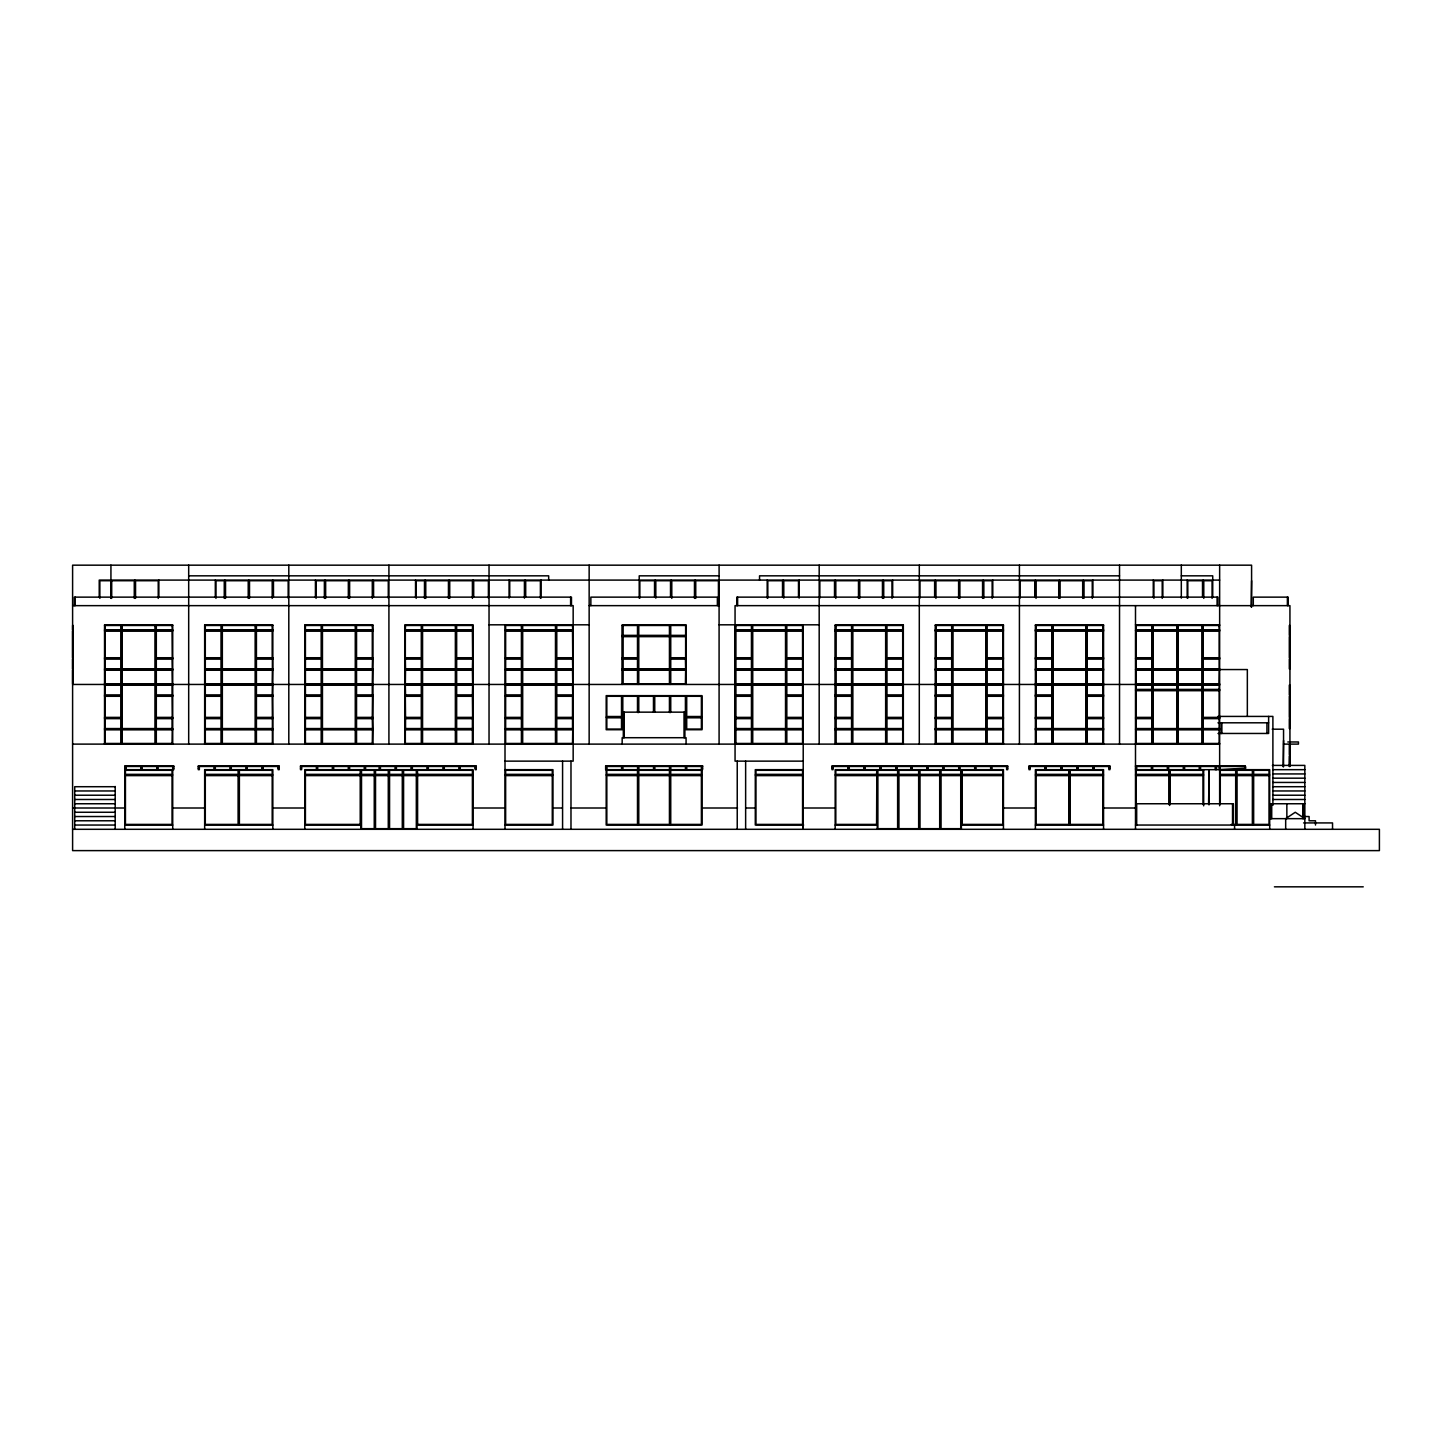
<?xml version="1.0" encoding="UTF-8"?>
<svg xmlns="http://www.w3.org/2000/svg" width="1452" height="1452" viewBox="0 0 1452 1452"><rect width="100%" height="100%" fill="white"/><g stroke="black" fill="none" stroke-linecap="round" stroke-linejoin="round"><path stroke-width="1.5" d="M1135.5 766.475L1245.58 766.475L1245.58 768.181L1219.263 769.669L1219.263 766.475M188.687 575.827L548.674 575.827L548.674 580.092M719.085 575.827L639.207 575.827L639.207 598.133M1119.528 575.827L759.541 575.827L759.541 580.092M1181.311 575.827L1212.729 575.827L1212.729 597.135M1219.644 580.092L99.226 580.092L99.226 597.135M1251.588 580.727L1251.17 606.9M72.6 605.647L573.159 605.647L573.159 761.138L505.006 761.138M589.149 605.647L719.085 605.647M489.034 624.814L589.149 624.814M719.085 624.814L819.182 624.814M1135.5 624.814L1219.644 624.814M72.6 625.467L72.6 629.769M104.544 625.467L120.952 625.467L120.952 629.769L104.544 629.769M172.715 625.467L156.308 625.467L156.308 629.769L172.715 629.769M204.659 625.467L221.067 625.467L221.067 629.769L204.659 629.769M272.831 625.467L256.423 625.467L256.423 629.769L272.831 629.769M304.775 625.467L321.182 625.467L321.182 629.769L304.775 629.769M372.946 625.467L356.539 625.467L356.539 629.769L372.946 629.769M404.89 625.467L421.298 625.467L421.298 629.769L404.89 629.769M473.062 625.467L456.654 625.467L456.654 629.769L473.062 629.769M573.159 625.467L556.769 625.467L556.769 629.769L573.159 629.769M622.164 625.467L637.501 625.467L637.501 635.359L622.164 635.359M686.07 625.467L670.733 625.467L670.733 635.359L686.07 635.359M735.057 625.467L751.446 625.467L751.446 629.769L735.057 629.769M835.172 625.467L851.562 625.467L851.562 629.769L835.172 629.769M903.325 625.467L886.936 625.467L886.936 629.769L903.325 629.769M935.288 625.467L951.677 625.467L951.677 629.769L935.288 629.769M1003.441 625.467L987.033 625.467L987.033 629.769L1003.441 629.769M1035.385 625.467L1051.793 625.467L1051.793 629.769L1035.385 629.769M1103.556 625.467L1087.149 625.467L1087.149 629.769L1103.556 629.769M1219.644 625.467L1203.236 625.467L1203.236 629.769L1219.644 629.769M1289.939 625.467L1289.939 668.918M104.544 630.404L172.715 630.404M204.659 630.404L272.831 630.404M304.775 630.404L372.946 630.404M404.89 630.404L473.062 630.404M505.006 630.404L573.159 630.404M735.057 630.404L803.21 630.404M835.172 630.404L903.325 630.404M935.288 630.404L1003.441 630.404M1035.385 630.404L1103.556 630.404M1135.5 630.404L1219.644 630.404M72.6 631.057L72.6 657.738M104.544 631.057L120.952 631.057L120.952 657.738L104.544 657.738M172.715 631.057L156.308 631.057L156.308 657.738L172.715 657.738M204.659 631.057L221.067 631.057L221.067 657.738L204.659 657.738M272.831 631.057L256.423 631.057L256.423 657.738L272.831 657.738M304.775 631.057L321.182 631.057L321.182 657.738L304.775 657.738M372.946 631.057L356.539 631.057L356.539 657.738L372.946 657.738M404.89 631.057L421.298 631.057L421.298 657.738L404.89 657.738M473.062 631.057L456.654 631.057L456.654 657.738L473.062 657.738M573.159 631.057L556.769 631.057L556.769 657.738L573.159 657.738M735.057 631.057L751.446 631.057L751.446 657.738L735.057 657.738M835.172 631.057L851.562 631.057L851.562 657.738L835.172 657.738M903.325 631.057L886.936 631.057L886.936 657.738L903.325 657.738M935.288 631.057L951.677 631.057L951.677 657.738L935.288 657.738M1003.441 631.057L987.033 631.057L987.033 657.738L1003.441 657.738M1035.385 631.057L1051.793 631.057L1051.793 657.738L1035.385 657.738M1103.556 631.057L1087.149 631.057L1087.149 657.738L1103.556 657.738M1219.644 631.057L1203.236 631.057L1203.236 657.738L1219.644 657.738M622.164 636.012L686.07 636.012M622.164 636.648L637.501 636.648L637.501 657.738L622.164 657.738M686.07 636.648L670.733 636.648L670.733 657.738L686.07 657.738M104.544 658.373L121.587 658.373M155.673 658.373L172.715 658.373M204.659 658.373L221.702 658.373M255.788 658.373L272.831 658.373M304.775 658.373L321.818 658.373M355.903 658.373L372.946 658.373M404.89 658.373L421.933 658.373M456.019 658.373L473.062 658.373M505.006 658.373L522.048 658.373M556.134 658.373L573.159 658.373M622.164 658.373L638.136 658.373M670.08 658.373L686.07 658.373M735.057 658.373L752.1 658.373M786.167 658.373L803.21 658.373M835.172 658.373L852.215 658.373M886.283 658.373L903.325 658.373M935.288 658.373L952.312 658.373M986.398 658.373L1003.441 658.373M1035.385 658.373L1052.428 658.373M1086.513 658.373L1103.556 658.373M1135.5 658.373L1152.543 658.373M1202.601 658.373L1219.644 658.373M72.6 659.008L72.6 668.918M104.544 659.008L120.952 659.008L120.952 668.918L104.544 668.918M172.715 659.008L156.308 659.008L156.308 668.918L172.715 668.918M204.659 659.008L221.067 659.008L221.067 668.918L204.659 668.918M272.831 659.008L256.423 659.008L256.423 668.918L272.831 668.918M304.775 659.008L321.182 659.008L321.182 668.918L304.775 668.918M372.946 659.008L356.539 659.008L356.539 668.918L372.946 668.918M404.89 659.008L421.298 659.008L421.298 668.918L404.89 668.918M473.062 659.008L456.654 659.008L456.654 668.918L473.062 668.918M573.159 659.008L556.769 659.008L556.769 668.918L573.159 668.918M622.164 659.008L637.501 659.008L637.501 668.918L622.164 668.918M686.07 659.008L670.733 659.008L670.733 668.918L686.07 668.918M735.057 659.008L751.446 659.008L751.446 668.918L735.057 668.918M835.172 659.008L851.562 659.008L851.562 668.918L835.172 668.918M903.325 659.008L886.936 659.008L886.936 668.918L903.325 668.918M935.288 659.008L951.677 659.008L951.677 668.918L935.288 668.918M1003.441 659.008L987.033 659.008L987.033 668.918L1003.441 668.918M1035.385 659.008L1051.793 659.008L1051.793 668.918L1035.385 668.918M1103.556 659.008L1087.149 659.008L1087.149 668.918L1103.556 668.918M1219.644 659.008L1203.236 659.008L1203.236 668.918L1219.644 668.918M104.544 669.553L172.715 669.553M204.659 669.553L272.831 669.553M304.775 669.553L372.946 669.553M404.89 669.553L473.062 669.553M505.006 669.553L573.159 669.553M622.164 669.553L686.07 669.553M735.057 669.553L803.21 669.553M835.172 669.553L903.325 669.553M935.288 669.553L1003.441 669.553M1035.385 669.553L1103.556 669.553M1135.5 669.553L1247.341 669.553L1247.341 715.945M72.6 670.189L72.6 683.819M104.544 670.189L120.952 670.189L120.952 683.819L104.544 683.819M172.715 670.189L156.308 670.189L156.308 683.819L172.715 683.819M204.659 670.189L221.067 670.189L221.067 683.819L204.659 683.819M272.831 670.189L256.423 670.189L256.423 683.819L272.831 683.819M304.775 670.189L321.182 670.189L321.182 683.819L304.775 683.819M372.946 670.189L356.539 670.189L356.539 683.819L372.946 683.819M404.89 670.189L421.298 670.189L421.298 683.819L404.89 683.819M473.062 670.189L456.654 670.189L456.654 683.819L473.062 683.819M573.159 670.189L556.769 670.189L556.769 683.819L573.159 683.819M622.164 670.189L637.501 670.189L637.501 683.819L622.164 683.819M686.07 670.189L670.733 670.189L670.733 683.819L686.07 683.819M735.057 670.189L751.446 670.189L751.446 683.819L735.057 683.819M835.172 670.189L851.562 670.189L851.562 683.819L835.172 683.819M903.325 670.189L886.936 670.189L886.936 683.819L903.325 683.819M935.288 670.189L951.677 670.189L951.677 683.819L935.288 683.819M1003.441 670.189L987.033 670.189L987.033 683.819L1003.441 683.819M1035.385 670.189L1051.793 670.189L1051.793 683.819L1035.385 683.819M1103.556 670.189L1087.149 670.189L1087.149 683.819L1103.556 683.819M1219.644 670.189L1203.236 670.189L1203.236 683.819L1219.644 683.819M72.6 684.455L1219.644 684.455M104.544 685.108L120.952 685.108L120.952 695L104.544 695M172.715 685.108L156.308 685.108L156.308 695L172.715 695M204.659 685.108L221.067 685.108L221.067 695L204.659 695M272.831 685.108L256.423 685.108L256.423 695L272.831 695M304.775 685.108L321.182 685.108L321.182 695L304.775 695M372.946 685.108L356.539 685.108L356.539 695L372.946 695M404.89 685.108L421.298 685.108L421.298 695L404.89 695M473.062 685.108L456.654 685.108L456.654 695L473.062 695M573.159 685.108L556.769 685.108L556.769 695L573.159 695M735.057 685.108L751.446 685.108L751.446 695L735.057 695M835.172 685.108L851.562 685.108L851.562 695L835.172 695M903.325 685.108L886.936 685.108L886.936 695L903.325 695M935.288 685.108L951.677 685.108L951.677 695L935.288 695M1003.441 685.108L987.033 685.108L987.033 695L1003.441 695M1035.385 685.108L1051.793 685.108L1051.793 695L1035.385 695M1103.556 685.108L1087.149 685.108L1087.149 695L1103.556 695M1219.644 685.108L1203.236 685.108L1203.236 689.41L1219.644 689.41M1289.939 685.108L1289.939 728.559M1135.5 690.063L1219.644 690.063M1219.644 690.698L1203.236 690.698L1203.236 717.379L1219.644 717.379M104.544 695.653L121.587 695.653M155.673 695.653L172.715 695.653M204.659 695.653L221.702 695.653M255.788 695.653L272.831 695.653M304.775 695.653L321.818 695.653M355.903 695.653L372.946 695.653M404.89 695.653L421.933 695.653M456.019 695.653L473.062 695.653M505.006 695.653L522.048 695.653M556.134 695.653L573.159 695.653M735.057 695.653L752.1 695.653M786.167 695.653L803.21 695.653M835.172 695.653L852.215 695.653M886.283 695.653L903.325 695.653M935.288 695.653L952.312 695.653M986.398 695.653L1003.441 695.653M1035.385 695.653L1052.428 695.653M1086.513 695.653L1103.556 695.653M104.544 696.288L120.952 696.288L120.952 717.379L104.544 717.379M172.715 696.288L156.308 696.288L156.308 717.379L172.715 717.379M204.659 696.288L221.067 696.288L221.067 717.379L204.659 717.379M272.831 696.288L256.423 696.288L256.423 717.379L272.831 717.379M304.775 696.288L321.182 696.288L321.182 717.379L304.775 717.379M372.946 696.288L356.539 696.288L356.539 717.379L372.946 717.379M404.89 696.288L421.298 696.288L421.298 717.379L404.89 717.379M473.062 696.288L456.654 696.288L456.654 717.379L473.062 717.379M573.159 696.288L556.769 696.288L556.769 717.379L573.159 717.379M735.057 696.288L751.446 696.288L751.446 717.379L735.057 717.379M835.172 696.288L851.562 696.288L851.562 717.379L835.172 717.379M903.325 696.288L886.936 696.288L886.936 717.379L903.325 717.379M935.288 696.288L951.677 696.288L951.677 717.379L935.288 717.379M1003.441 696.288L987.033 696.288L987.033 717.379L1003.441 717.379M1035.385 696.288L1051.793 696.288L1051.793 717.379L1035.385 717.379M1103.556 696.288L1087.149 696.288L1087.149 717.379L1103.556 717.379M1217.919 716.417L1272.896 716.417L1272.896 805.315M606.192 717.161L622.164 717.161M686.07 717.161L702.042 717.161M104.544 718.014L121.587 718.014M155.673 718.014L172.715 718.014M204.659 718.014L221.702 718.014M255.788 718.014L272.831 718.014M304.775 718.014L321.818 718.014M355.903 718.014L372.946 718.014M404.89 718.014L421.933 718.014M456.019 718.014L473.062 718.014M505.006 718.014L522.048 718.014M556.134 718.014L573.159 718.014M735.057 718.014L752.1 718.014M786.167 718.014L803.21 718.014M835.172 718.014L852.215 718.014M886.283 718.014L903.325 718.014M935.288 718.014L952.312 718.014M986.398 718.014L1003.441 718.014M1035.385 718.014L1052.428 718.014M1086.513 718.014L1103.556 718.014M1135.5 718.014L1152.543 718.014M1202.601 718.014L1219.644 718.014M104.544 718.649L120.952 718.649L120.952 728.559L104.544 728.559M172.715 718.649L156.308 718.649L156.308 728.559L172.715 728.559M204.659 718.649L221.067 718.649L221.067 728.559L204.659 728.559M272.831 718.649L256.423 718.649L256.423 728.559L272.831 728.559M304.775 718.649L321.182 718.649L321.182 728.559L304.775 728.559M372.946 718.649L356.539 718.649L356.539 728.559L372.946 728.559M404.89 718.649L421.298 718.649L421.298 728.559L404.89 728.559M473.062 718.649L456.654 718.649L456.654 728.559L473.062 728.559M573.159 718.649L556.769 718.649L556.769 728.559L573.159 728.559M735.057 718.649L751.446 718.649L751.446 728.559L735.057 728.559M835.172 718.649L851.562 718.649L851.562 728.559L835.172 728.559M903.325 718.649L886.936 718.649L886.936 728.559L903.325 728.559M935.288 718.649L951.677 718.649L951.677 728.559L935.288 728.559M1003.441 718.649L987.033 718.649L987.033 728.559L1003.441 728.559M1035.385 718.649L1051.793 718.649L1051.793 728.559L1035.385 728.559M1103.556 718.649L1087.149 718.649L1087.149 728.559L1103.556 728.559M1219.644 718.649L1203.236 718.649L1203.236 728.559L1219.644 728.559M1217.956 722.806L1268.631 722.806M104.544 729.194L172.715 729.194M204.659 729.194L272.831 729.194M304.775 729.194L372.946 729.194M404.89 729.194L473.062 729.194M505.006 729.194L573.159 729.194M735.057 729.194L803.21 729.194M835.172 729.194L903.325 729.194M935.288 729.194L1003.441 729.194M1035.385 729.194L1103.556 729.194M1135.5 729.194L1219.644 729.194M1272.224 729.194L1283.55 729.194L1283.55 766.729M104.544 729.83L120.952 729.83L120.952 743.46L104.544 743.46M172.715 729.83L156.308 729.83L156.308 743.46L172.715 743.46M204.659 729.83L221.067 729.83L221.067 743.46L204.659 743.46M272.831 729.83L256.423 729.83L256.423 743.46L272.831 743.46M304.775 729.83L321.182 729.83L321.182 743.46L304.775 743.46M372.946 729.83L356.539 729.83L356.539 743.46L372.946 743.46M404.89 729.83L421.298 729.83L421.298 743.46L404.89 743.46M473.062 729.83L456.654 729.83L456.654 743.46L473.062 743.46M573.159 729.83L556.769 729.83L556.769 743.46L573.159 743.46M735.057 729.83L751.446 729.83L751.446 743.46L735.057 743.46M835.172 729.83L851.562 729.83L851.562 743.46L835.172 743.46M903.325 729.83L886.936 729.83L886.936 743.46L903.325 743.46M935.288 729.83L951.677 729.83L951.677 743.46L935.288 743.46M1003.441 729.83L987.033 729.83L987.033 743.46L1003.441 743.46M1035.385 729.83L1051.793 729.83L1051.793 743.46L1035.385 743.46M1103.556 729.83L1087.149 729.83L1087.149 743.46L1103.556 743.46M1219.644 729.83L1203.236 729.83L1203.236 743.46L1219.644 743.46M1218.01 733.46L1268.631 733.46L1268.631 716.417M1283.55 740.484L1283.114 766.729M1287.815 741.972L1298.451 741.972L1298.451 744.114L1283.55 744.114M72.6 744.114L1219.644 744.114M1289.939 744.749L1289.503 766.475M803.21 761.138L735.057 761.138L735.057 605.647L1289.939 605.647L1289.939 766.475M1272.388 765.404L1304.84 765.404L1304.84 829.31M1135.5 765.839L1245.199 765.839L1245.199 768.181M124.781 766.475L173.786 766.475M198.271 766.475L279.22 766.475M300.51 766.475L476.256 766.475M605.647 766.475L702.568 766.475M831.978 766.475L1007.706 766.475M1028.996 766.475L1109.945 766.475M124.781 768.181L125.852 768.181M140.771 768.181L141.824 768.181M156.743 768.181L157.796 768.181M172.715 768.181L173.786 768.181M198.271 768.181L199.341 768.181M214.243 768.181L215.313 768.181M230.233 768.181L231.285 768.181M246.205 768.181L247.257 768.181M262.177 768.181L263.248 768.181M278.149 768.181L279.22 768.181M300.51 768.181L301.58 768.181M316.5 768.181L317.552 768.181M332.472 768.181L333.543 768.181M348.444 768.181L349.515 768.181M364.416 768.181L365.487 768.181M379.335 768.181L380.388 768.181M395.307 768.181L396.378 768.181M411.279 768.181L412.35 768.181M427.251 768.181L428.322 768.181M443.241 768.181L444.294 768.181M459.213 768.181L460.266 768.181M475.185 768.181L476.256 768.181M605.647 768.181L606.718 768.181M621.619 768.181L622.69 768.181M637.61 768.181L638.662 768.181M653.582 768.181L654.634 768.181M669.553 768.181L670.624 768.181M685.525 768.181L686.596 768.181M701.497 768.181L702.568 768.181M831.978 768.181L833.031 768.181M847.95 768.181L849.021 768.181M863.922 768.181L864.993 768.181M879.894 768.181L880.965 768.181M895.866 768.181L896.937 768.181M910.785 768.181L911.856 768.181M926.757 768.181L927.828 768.181M942.729 768.181L943.8 768.181M958.719 768.181L959.772 768.181M974.691 768.181L975.744 768.181M990.663 768.181L991.734 768.181M1006.635 768.181L1007.706 768.181M1028.996 768.181L1030.067 768.181M1044.986 768.181L1046.039 768.181M1060.958 768.181L1062.011 768.181M1076.93 768.181L1078.001 768.181M1092.902 768.181L1093.973 768.181M1108.874 768.181L1109.945 768.181M1135.5 768.181L1136.571 768.181M1151.49 768.181L1152.543 768.181M1167.462 768.181L1168.515 768.181M1183.434 768.181L1184.505 768.181M1199.406 768.181L1200.477 768.181M1215.378 768.181L1216.449 768.181M1245.58 768.181L1244.836 766.475M124.781 769.669L173.786 769.669L173.786 765.839L124.781 765.839L124.781 829.31M505.006 769.669L552.94 769.669L552.94 825.045L505.006 825.045M803.21 769.669L755.294 769.669L755.294 825.045L803.646 825.045M1135.5 769.669L1269.701 769.669L1269.701 829.31M1272.896 769.669L1304.84 769.669M360.876 770.304L305.41 770.304L305.41 774.352L360.876 774.352M416.96 770.304L472.408 770.304L472.408 774.352L416.96 774.352M803.21 770.304L803.21 774.352M877.244 770.304L835.808 770.304L835.808 774.352L877.244 774.352M961.369 770.304L1002.806 770.304L1002.806 774.352L961.369 774.352M1208.99 770.304L1208.99 780.74M1272.896 773.934L1304.84 773.934M124.781 774.987L172.715 774.987M204.659 774.987L272.831 774.987M304.775 774.987L473.062 774.987M505.006 774.987L552.94 774.987M606.192 774.987L702.042 774.987M755.294 774.987L803.21 774.987M835.172 774.987L1003.441 774.987M1035.385 774.987L1103.556 774.987M1135.5 774.987L1203.672 774.987M1219.644 774.987L1269.701 774.987M360.876 775.622L305.41 775.622L305.41 824.409L360.876 824.409M416.96 775.622L472.408 775.622L472.408 824.409L416.96 824.409M803.21 775.622L803.21 828.675M877.244 775.622L835.808 775.622L835.808 824.409L877.244 824.409M961.369 775.622L1002.806 775.622L1002.806 824.409L961.369 824.409M1272.896 778.181L1304.84 778.181M1208.99 782.029L1208.572 804.118M1272.896 782.447L1304.84 782.447M115.198 786.712L74.724 786.712L74.724 829.31M1272.896 786.712L1304.84 786.712M74.724 790.959L115.198 790.959M1272.896 790.959L1304.84 790.959M74.724 795.224L115.198 795.224M1272.896 795.224L1304.84 795.224M74.724 799.489L115.198 799.489M1272.896 799.489L1304.84 799.489M74.724 803.755L115.198 803.755M1304.84 803.755L1270.881 803.755L1270.881 818.656M72.6 808.002L124.781 808.002M172.715 808.002L204.659 808.002M272.831 808.002L304.775 808.002M473.062 808.002L505.006 808.002M552.94 808.002L561.815 808.002M570.69 808.002L606.192 808.002M702.042 808.002L737.543 808.002M746.419 808.002L755.294 808.002M803.21 808.002L835.172 808.002M1003.441 808.002L1035.385 808.002M1103.556 808.002L1135.5 808.002M74.724 812.267L115.198 812.267M74.724 816.532L115.198 816.532M1304.84 816.532L1309.105 816.532L1309.105 820.779L1315.494 820.779L1315.494 825.045M1269.701 818.656L1304.84 818.656L1295.257 812.267L1285.673 818.656L1285.673 829.31M74.724 820.779L115.198 820.779M1303.587 822.921L1332.537 822.921L1332.537 829.31M1231.296 824.409L1235.688 824.409L1235.688 775.622L1220.279 775.622L1220.279 804.462M74.724 825.045L115.198 825.045M124.781 825.045L172.715 825.045M204.659 825.045L272.831 825.045M304.775 825.045L360.876 825.045M416.96 825.045L473.062 825.045M835.172 825.045L877.244 825.045M961.369 825.045L1003.441 825.045M1035.385 825.045L1103.556 825.045M1135.5 825.045L1269.701 825.045M72.6 829.31L1379.4 829.31L1379.4 850.618L72.6 850.618L72.6 565.173L1251.588 565.173L1251.588 607.154M1274.42 886.827L1363.246 886.827M1303.678 803.755L1303.678 818.656M1302.825 803.755L1302.825 818.656M1289.303 625.467L1289.303 635.359M1289.303 636.648L1289.303 657.738M1289.303 659.008L1289.303 668.918M1289.303 685.108L1289.303 695M1289.303 696.288L1289.303 717.379M1289.303 718.649L1289.303 728.559M1289.303 744.749L1289.303 754.641M1289.303 755.929L1289.303 766.475M1288.233 605.647L1288.233 597.135L1253.294 597.135L1253.294 605.647M1287.379 597.135L1287.379 605.647M1286.853 803.755L1286.853 818.656M1271.716 803.755L1271.716 818.656M1266.924 722.806L1266.924 733.46M1253.022 769.669L1253.022 825.045M1236.324 769.669L1236.324 825.045M1234.563 825.045L1234.563 829.31M1233.383 825.045L1233.383 803.755L1136.68 803.755L1136.68 825.045M1232.53 803.755L1232.53 825.045M1221.767 722.806L1221.767 733.46M1221.35 722.806L1221.35 733.46M1220.025 766.475L1220.025 769.669M1219.644 565.173L1219.644 805.751M1219.008 625.467L1219.226 629.769M1219.226 631.057L1219.226 668.918M1219.226 670.189L1219.008 683.819M1219.226 685.108L1219.226 689.41M1219.226 690.698L1219.226 728.559M1219.226 729.83L1219.226 743.46M1217.938 605.647L1217.938 597.135L736.763 597.135L736.763 605.647M1217.085 597.135L1217.085 605.647M1216.449 766.475L1216.449 769.669M1215.378 766.475L1215.378 769.669M1212.093 598.387L1212.093 580.727L1203.781 580.727L1203.781 598.387M1208.99 769.669L1208.99 804.88M1203.672 769.669L1203.672 805.842M1203.145 580.092L1203.145 597.135M1203.036 804.462L1203.036 775.622L1170.221 775.622L1170.221 804.462M1202.51 596.59L1202.51 580.727L1187.809 580.727L1187.809 598.17M1202.601 624.814L1202.601 744.114M1200.477 766.475L1200.477 769.669M1199.406 766.475L1199.406 769.669M1187.173 580.092L1187.173 598.133M1184.505 766.475L1184.505 769.669M1183.434 766.475L1183.434 769.669M1181.311 565.173L1181.311 598.133M1177.572 624.814L1177.572 744.114M1169.586 769.669L1169.586 805.461M1168.951 804.462L1168.951 775.622L1136.154 775.622L1136.154 824.409M1168.515 766.475L1168.515 769.669M1167.462 766.475L1167.462 769.669M1162.852 580.092L1162.852 597.135M1162.217 598.387L1162.217 580.727L1153.904 580.727L1153.904 598.387M1153.269 580.092L1153.269 597.135M1152.543 624.814L1152.543 744.114M1152.543 766.475L1152.543 769.669M1151.49 766.475L1151.49 769.669M1136.571 766.475L1136.571 769.669M1135.5 605.647L1135.5 829.31M1119.528 565.173L1119.528 744.114M1108.874 766.475L1108.874 769.669L1109.945 769.669L1109.945 765.839L1028.996 765.839L1028.996 769.669L1030.067 769.669L1030.067 766.475M1103.556 744.114L1103.556 624.814L1035.385 624.814L1035.385 744.114M1103.556 829.31L1103.556 769.669L1035.385 769.669L1035.385 829.31M1103.121 625.467L1103.121 629.769M1103.121 631.057L1103.121 657.738M1103.121 659.008L1103.121 668.918M1103.121 670.189L1103.121 683.819M1103.121 685.108L1103.121 695M1103.121 696.288L1103.121 717.379M1103.121 718.649L1103.121 728.559M1103.121 729.83L1103.121 743.46M1102.921 625.467L1102.921 629.769M1102.921 631.057L1102.921 657.738M1102.921 659.008L1102.921 668.918M1102.921 670.189L1102.921 683.819M1102.921 685.108L1102.921 695M1102.921 696.288L1102.921 717.379M1102.921 718.649L1102.921 728.559M1102.921 729.83L1102.921 743.46M1093.973 766.475L1093.973 769.669M1092.902 580.092L1092.902 597.135M1092.902 766.475L1092.902 769.669M1092.267 598.387L1092.267 580.727L1083.954 580.727L1083.954 598.387M1086.513 624.814L1086.513 744.114M1083.319 580.092L1083.319 597.135M1082.684 598.387L1082.684 580.727L1059.996 580.727L1059.996 598.387M1078.001 766.475L1078.001 769.669M1076.93 766.475L1076.93 769.669M1069.471 769.669L1069.471 825.045M1062.011 766.475L1062.011 769.669M1060.958 766.475L1060.958 769.669M1059.361 580.092L1059.361 597.135M1058.726 598.387L1058.726 580.727L1036.038 580.727L1036.038 598.387M1052.428 624.814L1052.428 744.114M1046.039 766.475L1046.039 769.669M1044.986 766.475L1044.986 769.669M1036.038 625.467L1036.038 629.769M1036.038 631.057L1036.038 657.738M1036.038 659.008L1036.038 668.918M1036.038 670.189L1036.038 683.819M1036.038 685.108L1036.038 695M1036.038 696.288L1036.038 717.379M1036.038 718.649L1036.038 728.559M1036.038 729.83L1036.038 743.46M1035.821 625.467L1035.821 629.769M1035.821 631.057L1035.821 657.738M1035.821 659.008L1035.821 668.918M1035.821 670.189L1035.821 683.819M1035.821 685.108L1035.821 695M1035.821 696.288L1035.821 717.379M1035.821 718.649L1035.821 728.559M1035.821 729.83L1035.821 743.46M1035.385 580.092L1035.385 597.135M1034.75 596.59L1034.75 580.727L1020.048 580.727L1020.048 598.17M1019.413 565.173L1019.413 744.114M1006.635 766.475L1006.635 769.669L1007.706 769.669L1007.706 765.839L831.978 765.839L831.978 769.669L833.031 769.669L833.031 766.475M1003.441 744.114L1003.441 624.814L935.288 624.814L935.288 744.114M1003.441 829.31L1003.441 769.669L835.172 769.669L835.172 829.31M1003.023 625.467L1003.023 629.769M1003.023 631.057L1003.023 657.738M1003.023 659.008L1003.023 668.918M1003.023 670.189L1003.023 683.819M1003.023 685.108L1003.023 695M1003.023 696.288L1003.023 717.379M1003.023 718.649L1003.023 728.559M1003.023 729.83L1003.023 743.46M1002.806 625.467L1002.806 629.769M1002.806 631.057L1002.806 657.738M1002.806 659.008L1002.806 668.918M1002.806 670.189L1002.806 683.819M1002.806 685.108L1002.806 695M1002.806 696.288L1002.806 717.379M1002.806 718.649L1002.806 728.559M1002.806 729.83L1002.806 743.46M992.787 580.092L992.787 597.135M992.152 598.387L992.152 580.727L983.839 580.727L983.839 598.387M991.734 766.475L991.734 769.669M990.663 766.475L990.663 769.669M986.398 624.814L986.398 744.114M983.204 580.092L983.204 597.135M982.568 598.387L982.568 580.727L959.881 580.727L959.881 598.387M975.744 766.475L975.744 769.669M974.691 766.475L974.691 769.669M962.004 770.304L962.004 774.352M962.004 775.622L962.004 824.409M961.805 770.304L961.805 774.352M961.805 775.622L961.805 824.409M961.369 769.669L961.369 829.31M959.772 766.475L959.772 769.669M959.246 580.092L959.246 597.135M958.61 598.387L958.61 580.727L935.923 580.727L935.923 598.387M958.719 766.475L958.719 769.669M952.312 624.814L952.312 744.114M943.8 766.475L943.8 769.669M942.729 766.475L942.729 769.669M940.333 769.669L940.333 829.31M935.923 625.467L935.923 629.769M935.923 631.057L935.923 657.738M935.923 659.008L935.923 668.918M935.923 670.189L935.923 683.819M935.923 685.108L935.923 695M935.923 696.288L935.923 717.379M935.923 718.649L935.923 728.559M935.923 729.83L935.923 743.46M935.705 625.467L935.705 629.769M935.705 631.057L935.705 657.738M935.705 659.008L935.705 668.918M935.705 670.189L935.705 683.819M935.705 685.108L935.705 695M935.705 696.288L935.705 717.379M935.705 718.649L935.705 728.559M935.705 729.83L935.705 743.46M935.288 580.092L935.288 597.135M934.634 596.59L934.634 580.727L919.951 580.727L919.951 598.17M927.828 766.475L927.828 769.669M926.757 766.475L926.757 769.669M919.298 565.173L919.298 744.114M919.298 769.669L919.298 829.31M911.856 766.475L911.856 769.669M910.785 766.475L910.785 769.669M903.325 744.114L903.325 624.814L835.172 624.814L835.172 744.114M902.908 625.467L902.908 629.769M902.908 631.057L902.908 657.738M902.908 659.008L902.908 668.918M902.908 670.189L902.908 683.819M902.908 685.108L902.908 695M902.908 696.288L902.908 717.379M902.908 718.649L902.908 728.559M902.908 729.83L902.908 743.46M902.69 625.467L902.69 629.769M902.69 631.057L902.69 657.738M902.69 659.008L902.69 668.918M902.69 670.189L902.69 683.819M902.69 685.108L902.69 695M902.69 696.288L902.69 717.379M902.69 718.649L902.69 728.559M902.69 729.83L902.69 743.46M898.262 769.669L898.262 829.31M896.937 766.475L896.937 769.669M895.866 766.475L895.866 769.669M892.671 580.092L892.671 597.135M892.036 598.387L892.036 580.727L883.723 580.727L883.723 598.387M886.283 624.814L886.283 744.114M883.088 580.092L883.088 597.135M882.453 598.387L882.453 580.727L859.765 580.727L859.765 598.387M880.965 766.475L880.965 769.669M879.894 766.475L879.894 769.669M877.244 769.669L877.244 829.31M876.808 770.304L876.591 774.352M876.808 775.622L876.591 824.409M864.993 766.475L864.993 769.669M863.922 766.475L863.922 769.669M859.13 580.092L859.13 597.135M858.495 598.387L858.495 580.727L835.808 580.727L835.808 598.387M852.215 624.814L852.215 744.114M849.021 766.475L849.021 769.669M847.95 766.475L847.95 769.669M835.808 625.467L835.808 629.769M835.808 631.057L835.808 657.738M835.808 659.008L835.808 668.918M835.808 670.189L835.808 683.819M835.808 685.108L835.808 695M835.808 696.288L835.808 717.379M835.808 718.649L835.808 728.559M835.808 729.83L835.808 743.46M835.59 625.467L835.59 629.769M835.59 631.057L835.59 657.738M835.59 659.008L835.59 668.918M835.59 670.189L835.59 683.819M835.59 685.108L835.59 695M835.59 696.288L835.59 717.379M835.59 718.649L835.59 728.559M835.59 729.83L835.59 743.46M835.172 580.092L835.172 597.135M834.519 596.59L834.519 580.727L819.835 580.727L819.835 598.17M819.182 565.173L819.182 744.114M803.21 624.814L803.21 829.31M799.126 580.092L799.126 598.133M798.491 596.59L798.491 580.727L783.79 580.727L783.79 598.17M786.167 624.814L786.167 744.114M783.154 580.092L783.154 597.135M782.519 596.59L782.519 580.727L767.818 580.727L767.818 598.17M767.182 580.092L767.182 598.133M752.1 624.814L752.1 744.114M745.638 761.138L745.638 829.31M737.616 597.135L737.616 605.647M737.235 761.138L737.235 829.31M735.692 625.467L735.692 629.769M735.692 631.057L735.692 657.738M735.692 659.008L735.692 668.918M735.692 670.189L735.692 683.819M735.692 685.108L735.692 695M735.692 696.288L735.692 717.379M735.692 718.649L735.692 728.559M735.692 729.83L735.692 743.46M735.474 625.467L735.474 629.769M735.474 631.057L735.474 657.738M735.474 659.008L735.474 668.918M735.474 670.189L735.474 683.819M735.474 685.108L735.474 695M735.474 696.288L735.474 717.379M735.474 718.649L735.474 728.559M735.474 729.83L735.474 743.46M719.085 565.173L719.085 744.114M718.431 605.012L718.431 580.727L695.744 580.727L695.744 598.387M717.379 605.647L717.379 597.135L590.855 597.135L590.855 605.647M702.042 769.669L702.042 825.045L606.192 825.045L606.192 769.669M701.497 766.475L701.497 769.669M695.109 580.092L695.109 597.135M694.473 598.387L694.473 580.727L671.786 580.727L671.786 598.387M686.596 766.475L686.596 769.669M686.07 684.455L686.07 624.814L622.164 624.814L622.164 684.455M686.07 695.653L686.07 729.721L702.042 729.721L702.042 695.653L606.192 695.653L606.192 729.721L622.164 729.721L622.164 695.653M686.07 744.114L686.07 737.707L622.164 737.707L622.164 744.114M685.634 625.467L685.634 635.359M685.634 636.648L685.634 657.738M685.417 659.008L685.634 668.918M685.634 670.189L685.417 683.819M685.417 729.085L685.417 696.288L670.733 696.288L670.733 711.589M685.525 766.475L685.525 769.669M684.89 737.707L684.89 712.152L623.325 712.152L623.325 737.707M684.037 712.152L684.037 737.707M671.151 580.092L671.151 597.135M670.624 766.475L670.624 769.669M670.515 596.59L670.515 580.727L655.814 580.727L655.814 598.17M670.08 624.814L670.08 684.455M670.08 695.653L670.08 712.696M670.08 769.669L670.08 825.045M669.445 711.897L669.445 696.288L654.743 696.288L654.743 712.152M669.553 766.475L669.553 769.669M655.179 580.092L655.179 597.135M654.543 596.59L654.543 580.727L639.842 580.727L639.842 598.17M654.634 766.475L654.634 769.669M654.108 695.653L654.108 711.153M653.473 712.152L653.473 696.288L638.771 696.288L638.771 711.897M653.582 766.475L653.582 769.669M638.662 766.475L638.662 769.669M638.136 624.814L638.136 684.455M638.136 695.653L638.136 712.696M638.136 769.669L638.136 825.045M637.61 766.475L637.61 769.669M637.501 711.589L637.501 696.288L622.799 696.288L622.799 729.085M624.178 712.152L624.178 737.707M622.799 625.467L622.799 635.359M622.799 636.648L622.799 657.738M622.799 659.008L622.799 668.918M622.799 670.189L622.799 683.819M622.581 625.467L622.581 635.359M622.581 636.648L622.581 657.738M622.581 659.008L622.581 668.918M622.581 670.189L622.581 683.819M622.69 766.475L622.69 769.669M621.619 766.475L621.619 769.669M606.718 766.475L606.718 769.669M589.149 565.173L589.149 744.114M572.524 625.467L572.741 629.769M572.524 631.057L572.741 657.738M572.524 659.008L572.741 668.918M572.524 670.189L572.741 683.819M572.524 685.108L572.741 695M572.524 696.288L572.524 717.379M572.524 718.649L572.524 728.559M572.741 729.83L572.524 743.46M571.471 605.647L571.471 597.135L74.306 597.135L74.306 605.647M570.981 761.138L570.981 829.31M570.618 597.135L570.618 605.647M562.577 761.138L562.577 829.31M556.134 624.814L556.134 744.114M541.033 580.092L541.033 598.133M540.398 598.17L540.398 580.727L525.697 580.727L525.697 596.59M525.061 580.092L525.061 597.135M524.426 598.17L524.426 580.727L509.725 580.727L509.725 596.59M522.048 624.814L522.048 744.114M509.089 580.092L509.089 598.133M505.006 624.814L505.006 829.31M489.034 565.173L489.034 744.114M488.398 598.17L488.398 580.727L473.697 580.727L473.697 596.59M475.185 766.475L475.185 769.669L476.256 769.669L476.256 765.839L300.51 765.839L300.51 769.669L301.58 769.669L301.58 766.475M473.062 580.092L473.062 597.135M473.062 744.114L473.062 624.814L404.89 624.814L404.89 744.114M473.062 829.31L473.062 769.669L304.775 769.669L304.775 829.31M472.408 598.387L472.408 580.727L449.721 580.727L449.721 598.387M472.626 625.467L472.408 629.769M472.408 631.057L472.626 657.738M472.626 659.008L472.408 668.918M472.408 670.189L472.626 683.819M472.626 685.108L472.408 695M472.408 696.288L472.626 717.379M472.408 718.649L472.408 728.559M472.408 729.83L472.408 743.46M460.266 766.475L460.266 769.669M459.213 766.475L459.213 769.669M456.019 624.814L456.019 744.114M449.085 580.092L449.085 597.135M448.45 598.387L448.45 580.727L425.763 580.727L425.763 598.387M444.294 766.475L444.294 769.669M443.241 766.475L443.241 769.669M428.322 766.475L428.322 769.669M427.251 766.475L427.251 769.669M425.127 580.092L425.127 597.135M424.492 598.387L424.492 580.727L416.18 580.727L416.18 598.387M421.933 624.814L421.933 744.114M417.396 770.304L417.595 774.352M417.595 775.622L417.595 824.409M416.96 769.669L416.96 829.31M415.544 580.092L415.544 597.135M412.35 766.475L412.35 769.669M411.279 766.475L411.279 769.669M405.525 625.467L405.326 629.769M405.326 631.057L405.326 657.738M405.326 659.008L405.525 668.918M405.525 670.189L405.326 683.819M405.326 685.108L405.525 695M405.326 696.288L405.525 717.379M405.525 718.649L405.525 728.559M405.326 729.83L405.326 743.46M402.93 769.669L402.93 829.31M396.378 766.475L396.378 769.669M395.307 766.475L395.307 769.669M388.918 565.173L388.918 744.114M388.918 769.669L388.918 829.31M388.283 598.17L388.283 580.727L373.581 580.727L373.581 596.59M380.388 766.475L380.388 769.669M379.335 766.475L379.335 769.669M374.888 769.669L374.888 829.31M372.946 580.092L372.946 597.135M372.946 744.114L372.946 624.814L304.775 624.814L304.775 744.114M372.293 598.387L372.293 580.727L349.623 580.727L349.623 598.387M372.293 625.467L372.511 629.769M372.293 631.057L372.293 657.738M372.511 659.008L372.293 668.918M372.511 670.189L372.293 683.819M372.293 685.108L372.293 695M372.511 696.288L372.293 717.379M372.293 718.649L372.511 728.559M372.511 729.83L372.293 743.46M365.487 766.475L365.487 769.669M364.416 766.475L364.416 769.669M360.876 769.669L360.876 829.31M360.223 770.304L360.223 774.352M360.223 775.622L360.223 824.409M355.903 624.814L355.903 744.114M349.515 766.475L349.515 769.669M348.97 580.092L348.97 597.135M348.444 766.475L348.444 769.669M348.335 598.387L348.335 580.727L325.647 580.727L325.647 598.387M333.543 766.475L333.543 769.669M332.472 766.475L332.472 769.669M325.012 580.092L325.012 597.135M324.377 598.387L324.377 580.727L316.064 580.727L316.064 598.387M321.818 624.814L321.818 744.114M317.552 766.475L317.552 769.669M316.5 766.475L316.5 769.669M315.429 580.092L315.429 597.135M305.41 625.467L305.41 629.769M305.41 631.057L305.41 657.738M305.41 659.008L305.41 668.918M305.41 670.189L305.41 683.819M305.41 685.108L305.41 695M305.41 696.288L305.41 717.379M305.41 718.649L305.41 728.559M305.41 729.83L305.41 743.46M305.21 625.467L305.21 629.769M305.21 631.057L305.21 657.738M305.21 659.008L305.21 668.918M305.21 670.189L305.21 683.819M305.21 685.108L305.21 695M305.21 696.288L305.21 717.379M305.21 718.649L305.21 728.559M305.21 729.83L305.21 743.46M288.803 565.173L288.803 744.114M288.168 598.17L288.168 580.727L273.466 580.727L273.466 596.59M278.149 766.475L278.149 769.669L279.22 769.669L279.22 765.839L198.271 765.839L198.271 769.669L199.341 769.669L199.341 766.475M272.831 580.092L272.831 597.135M272.831 744.114L272.831 624.814L204.659 624.814L204.659 744.114M272.831 829.31L272.831 769.669L204.659 769.669L204.659 829.31M272.196 598.387L272.196 580.727L249.508 580.727L249.508 598.387M272.196 625.467L272.196 629.769M272.196 631.057L272.196 657.738M272.395 659.008L272.395 668.918M272.395 670.189L272.196 683.819M272.395 685.108L272.196 695M272.196 696.288L272.395 717.379M272.395 718.649L272.395 728.559M272.395 729.83L272.395 743.46M263.248 766.475L263.248 769.669M262.177 766.475L262.177 769.669M255.788 624.814L255.788 744.114M248.855 580.092L248.855 597.135M248.219 598.387L248.219 580.727L225.532 580.727L225.532 598.387M247.257 766.475L247.257 769.669M246.205 766.475L246.205 769.669M238.745 769.669L238.745 825.045M231.285 766.475L231.285 769.669M230.233 766.475L230.233 769.669M224.897 580.092L224.897 597.135M224.261 598.387L224.261 580.727L215.949 580.727L215.949 598.387M221.702 624.814L221.702 744.114M215.313 580.092L215.313 597.135M215.313 766.475L215.313 769.669M214.243 766.475L214.243 769.669M205.295 625.467L205.295 629.769M205.295 631.057L205.295 657.738M205.295 659.008L205.295 668.918M205.295 670.189L205.295 683.819M205.295 685.108L205.295 695M205.295 696.288L205.295 717.379M205.295 718.649L205.295 728.559M205.295 729.83L205.295 743.46M205.095 625.467L205.095 629.769M205.095 631.057L205.095 657.738M205.095 659.008L205.095 668.918M205.095 670.189L205.095 683.819M205.095 685.108L205.095 695M205.095 696.288L205.095 717.379M205.095 718.649L205.095 728.559M205.095 729.83L205.095 743.46M188.687 565.173L188.687 744.114M172.715 744.114L172.715 624.814L104.544 624.814L104.544 744.114M172.715 766.475L172.715 829.31M172.08 625.467L172.28 629.769M172.08 631.057L172.28 657.738M172.08 659.008L172.28 668.918M172.08 670.189L172.28 683.819M172.08 685.108L172.08 695M172.08 696.288L172.28 717.379M172.08 718.649L172.08 728.559M172.28 729.83L172.08 743.46M158.867 580.092L158.867 597.135M158.232 598.387L158.232 580.727L135.544 580.727L135.544 598.387M157.796 766.475L157.796 769.669M156.743 766.475L156.743 769.669M155.673 624.814L155.673 744.114M141.824 766.475L141.824 769.669M140.771 766.475L140.771 769.669M134.909 580.092L134.909 597.135M134.274 598.387L134.274 580.727L99.861 580.727L99.861 598.387M125.852 766.475L125.852 769.669M121.587 624.814L121.587 744.114M115.198 786.476L115.198 829.31M111.586 580.727L111.586 598.387M111.368 580.727L111.368 598.387M110.933 565.173L110.933 598.387M105.197 625.467L105.197 629.769M105.197 631.057L105.197 657.738M105.197 659.008L105.197 668.918M105.197 670.189L105.197 683.819M105.197 685.108L105.197 695M105.197 696.288L105.197 717.379M105.197 718.649L105.197 728.559M105.197 729.83L105.197 743.46M104.98 625.467L104.98 629.769M104.98 631.057L104.98 657.738M104.98 659.008L104.98 668.918M104.98 670.189L104.98 683.819M104.98 685.108L104.98 695M104.98 696.288L104.98 717.379M104.98 718.649L104.98 728.559M104.98 729.83L104.98 743.46M75.159 597.135L75.159 605.647M73.235 625.467L73.235 629.769M73.235 631.057L73.235 657.738M73.235 659.008L73.235 668.918M73.235 670.189L73.235 683.819M155.037 625.467L122.222 625.467L122.222 629.769L155.037 629.769L155.037 625.467M255.153 625.467L222.338 625.467L222.338 629.769L255.153 629.769L255.153 625.467M355.268 625.467L322.453 625.467L322.453 629.769L355.268 629.769L355.268 625.467M455.365 625.467L422.568 625.467L422.568 629.769L455.365 629.769L455.365 625.467M521.413 625.467L505.641 625.467L505.641 629.769L521.413 629.769L521.413 625.467M555.481 625.467L522.684 625.467L522.684 629.769L555.481 629.769L555.481 625.467M669.445 625.467L638.771 625.467L638.771 635.359L669.445 635.359L669.445 625.467M785.532 625.467L752.735 625.467L752.735 629.769L785.532 629.769L785.532 625.467M802.575 625.467L786.821 625.467L786.821 629.769L802.575 629.769L802.575 625.467M885.647 625.467L852.85 625.467L852.85 629.769L885.647 629.769L885.647 625.467M985.763 625.467L952.966 625.467L952.966 629.769L985.763 629.769L985.763 625.467M1085.878 625.467L1053.081 625.467L1053.081 629.769L1085.878 629.769L1085.878 625.467M1151.908 625.467L1136.154 625.467L1136.154 629.769L1151.908 629.769L1151.908 625.467M1176.937 625.467L1153.178 625.467L1153.178 629.769L1176.937 629.769L1176.937 625.467M1201.966 625.467L1178.207 625.467L1178.207 629.769L1201.966 629.769L1201.966 625.467M155.037 631.057L122.222 631.057L122.222 668.918L155.037 668.918L155.037 631.057M255.153 631.057L222.338 631.057L222.338 668.918L255.153 668.918L255.153 631.057M355.268 631.057L322.453 631.057L322.453 668.918L355.268 668.918L355.268 631.057M455.365 631.057L422.568 631.057L422.568 668.918L455.365 668.918L455.365 631.057M521.413 631.057L505.641 631.057L505.641 657.738L521.413 657.738L521.413 631.057M555.481 631.057L522.684 631.057L522.684 668.918L555.481 668.918L555.481 631.057M785.532 631.057L752.735 631.057L752.735 668.918L785.532 668.918L785.532 631.057M802.575 631.057L786.821 631.057L786.821 657.738L802.575 657.738L802.575 631.057M885.647 631.057L852.85 631.057L852.85 668.918L885.647 668.918L885.647 631.057M985.763 631.057L952.966 631.057L952.966 668.918L985.763 668.918L985.763 631.057M1085.878 631.057L1053.081 631.057L1053.081 668.918L1085.878 668.918L1085.878 631.057M1151.908 631.057L1136.154 631.057L1136.154 657.738L1151.908 657.738L1151.908 631.057M1176.937 631.057L1153.178 631.057L1153.178 668.918L1176.937 668.918L1176.937 631.057M1201.966 631.057L1178.207 631.057L1178.207 668.918L1201.966 668.918L1201.966 631.057M669.445 636.648L638.771 636.648L638.771 668.918L669.445 668.918L669.445 636.648M521.413 659.008L505.641 659.008L505.641 668.918L521.413 668.918L521.413 659.008M802.575 659.008L786.821 659.008L786.821 668.918L802.575 668.918L802.575 659.008M1151.908 659.008L1136.154 659.008L1136.154 668.918L1151.908 668.918L1151.908 659.008M155.037 670.189L122.222 670.189L122.222 683.819L155.037 683.819L155.037 670.189M255.153 670.189L222.338 670.189L222.338 683.819L255.153 683.819L255.153 670.189M355.268 670.189L322.453 670.189L322.453 683.819L355.268 683.819L355.268 670.189M455.365 670.189L422.568 670.189L422.568 683.819L455.365 683.819L455.365 670.189M521.413 670.189L505.641 670.189L505.641 683.819L521.413 683.819L521.413 670.189M555.481 670.189L522.684 670.189L522.684 683.819L555.481 683.819L555.481 670.189M669.445 670.189L638.771 670.189L638.771 683.819L669.445 683.819L669.445 670.189M785.532 670.189L752.735 670.189L752.735 683.819L785.532 683.819L785.532 670.189M802.575 670.189L786.821 670.189L786.821 683.819L802.575 683.819L802.575 670.189M885.647 670.189L852.85 670.189L852.85 683.819L885.647 683.819L885.647 670.189M985.763 670.189L952.966 670.189L952.966 683.819L985.763 683.819L985.763 670.189M1085.878 670.189L1053.081 670.189L1053.081 683.819L1085.878 683.819L1085.878 670.189M1151.908 670.189L1136.154 670.189L1136.154 683.819L1151.908 683.819L1151.908 670.189M1176.937 670.189L1153.178 670.189L1153.178 683.819L1176.937 683.819L1176.937 670.189M1201.966 670.189L1178.207 670.189L1178.207 683.819L1201.966 683.819L1201.966 670.189M155.037 685.108L122.222 685.108L122.222 728.559L155.037 728.559L155.037 685.108M255.153 685.108L222.338 685.108L222.338 728.559L255.153 728.559L255.153 685.108M355.268 685.108L322.453 685.108L322.453 728.559L355.268 728.559L355.268 685.108M455.365 685.108L422.568 685.108L422.568 728.559L455.365 728.559L455.365 685.108M521.413 685.108L505.641 685.108L505.641 695L521.413 695L521.413 685.108M555.481 685.108L522.684 685.108L522.684 728.559L555.481 728.559L555.481 685.108M785.532 685.108L752.735 685.108L752.735 728.559L785.532 728.559L785.532 685.108M802.575 685.108L786.821 685.108L786.821 695L802.575 695L802.575 685.108M885.647 685.108L852.85 685.108L852.85 728.559L885.647 728.559L885.647 685.108M985.763 685.108L952.966 685.108L952.966 728.559L985.763 728.559L985.763 685.108M1085.878 685.108L1053.081 685.108L1053.081 728.559L1085.878 728.559L1085.878 685.108M1151.908 685.108L1136.154 685.108L1136.154 689.41L1151.908 689.41L1151.908 685.108M1176.937 685.108L1153.178 685.108L1153.178 689.41L1176.937 689.41L1176.937 685.108M1201.966 685.108L1178.207 685.108L1178.207 689.41L1201.966 689.41L1201.966 685.108M1151.908 690.698L1136.154 690.698L1136.154 717.379L1151.908 717.379L1151.908 690.698M1176.937 690.698L1153.178 690.698L1153.178 728.559L1176.937 728.559L1176.937 690.698M1201.966 690.698L1178.207 690.698L1178.207 728.559L1201.966 728.559L1201.966 690.698M521.413 696.288L505.641 696.288L505.641 717.379L521.413 717.379L521.413 696.288M621.529 696.288L606.827 696.288L606.827 716.508L621.529 716.508L621.529 696.288M701.389 696.288L686.705 696.288L686.705 716.508L701.389 716.508L701.389 696.288M802.575 696.288L786.821 696.288L786.821 717.379L802.575 717.379L802.575 696.288M621.529 717.796L606.827 717.796L606.827 729.085L621.529 729.085L621.529 717.796M701.389 717.796L686.705 717.796L686.705 729.085L701.389 729.085L701.389 717.796M521.413 718.649L505.641 718.649L505.641 728.559L521.413 728.559L521.413 718.649M802.575 718.649L786.821 718.649L786.821 728.559L802.575 728.559L802.575 718.649M1151.908 718.649L1136.154 718.649L1136.154 728.559L1151.908 728.559L1151.908 718.649M155.037 729.83L122.222 729.83L122.222 743.46L155.037 743.46L155.037 729.83M255.153 729.83L222.338 729.83L222.338 743.46L255.153 743.46L255.153 729.83M355.268 729.83L322.453 729.83L322.453 743.46L355.268 743.46L355.268 729.83M455.365 729.83L422.568 729.83L422.568 743.46L455.365 743.46L455.365 729.83M521.413 729.83L505.641 729.83L505.641 743.46L521.413 743.46L521.413 729.83M555.481 729.83L522.684 729.83L522.684 743.46L555.481 743.46L555.481 729.83M785.532 729.83L752.735 729.83L752.735 743.46L785.532 743.46L785.532 729.83M802.575 729.83L786.821 729.83L786.821 743.46L802.575 743.46L802.575 729.83M885.647 729.83L852.85 729.83L852.85 743.46L885.647 743.46L885.647 729.83M985.763 729.83L952.966 729.83L952.966 743.46L985.763 743.46L985.763 729.83M1085.878 729.83L1053.081 729.83L1053.081 743.46L1085.878 743.46L1085.878 729.83M1151.908 729.83L1136.154 729.83L1136.154 743.46L1151.908 743.46L1151.908 729.83M1176.937 729.83L1153.178 729.83L1153.178 743.46L1176.937 743.46L1176.937 729.83M1201.966 729.83L1178.207 729.83L1178.207 743.46L1201.966 743.46L1201.966 729.83M702.568 765.839L605.647 765.839L605.647 769.669L702.568 769.669L702.568 765.839M172.08 770.304L125.435 770.304L125.435 774.352L172.08 774.352L172.08 770.304M238.11 770.304L205.295 770.304L205.295 774.352L238.11 774.352L238.11 770.304M272.196 770.304L239.38 770.304L239.38 774.352L272.196 774.352L272.196 770.304M374.253 770.304L361.512 770.304L361.512 774.352L374.253 774.352L374.253 770.304M388.283 770.304L375.524 770.304L375.524 774.352L388.283 774.352L388.283 770.304M402.295 770.304L389.553 770.304L389.553 774.352L402.295 774.352L402.295 770.304M416.325 770.304L403.583 770.304L403.583 774.352L416.325 774.352L416.325 770.304M552.286 770.304L505.641 770.304L505.641 774.352L552.286 774.352L552.286 770.304M637.501 770.304L606.827 770.304L606.827 774.352L637.501 774.352L637.501 770.304M669.445 770.304L638.771 770.304L638.771 774.352L669.445 774.352L669.445 770.304M701.389 770.304L670.733 770.304L670.733 774.352L701.389 774.352L701.389 770.304M802.575 770.304L755.929 770.304L755.929 774.352L802.575 774.352L802.575 770.304M897.626 770.304L877.879 770.304L877.879 774.352L897.626 774.352L897.626 770.304M918.662 770.304L898.915 770.304L898.915 774.352L918.662 774.352L918.662 770.304M939.698 770.304L919.951 770.304L919.951 774.352L939.698 774.352L939.698 770.304M960.734 770.304L940.969 770.304L940.969 774.352L960.734 774.352L960.734 770.304M1068.835 770.304L1036.038 770.304L1036.038 774.352L1068.835 774.352L1068.835 770.304M1102.921 770.304L1070.106 770.304L1070.106 774.352L1102.921 774.352L1102.921 770.304M1168.951 770.304L1136.154 770.304L1136.154 774.352L1168.951 774.352L1168.951 770.304M1203.036 770.304L1170.221 770.304L1170.221 774.352L1203.036 774.352L1203.036 770.304M1235.688 770.304L1220.279 770.304L1220.279 774.352L1235.688 774.352L1235.688 770.304M1252.368 770.304L1236.977 770.304L1236.977 774.352L1252.368 774.352L1252.368 770.304M1269.066 770.304L1253.657 770.304L1253.657 774.352L1269.066 774.352L1269.066 770.304M172.08 775.622L125.435 775.622L125.435 824.409L172.08 824.409L172.08 775.622M238.11 775.622L205.295 775.622L205.295 824.409L238.11 824.409L238.11 775.622M272.196 775.622L239.38 775.622L239.38 824.409L272.196 824.409L272.196 775.622M374.253 775.622L361.512 775.622L361.512 828.675L374.253 828.675L374.253 775.622M388.283 775.622L375.524 775.622L375.524 828.675L388.283 828.675L388.283 775.622M402.295 775.622L389.553 775.622L389.553 828.675L402.295 828.675L402.295 775.622M416.325 775.622L403.583 775.622L403.583 828.675L416.325 828.675L416.325 775.622M552.286 775.622L505.641 775.622L505.641 824.409L552.286 824.409L552.286 775.622M637.501 775.622L606.827 775.622L606.827 824.409L637.501 824.409L637.501 775.622M669.445 775.622L638.771 775.622L638.771 824.409L669.445 824.409L669.445 775.622M701.389 775.622L670.733 775.622L670.733 824.409L701.389 824.409L701.389 775.622M802.575 775.622L755.929 775.622L755.929 824.409L802.575 824.409L802.575 775.622M897.626 775.622L877.879 775.622L877.879 828.675L897.626 828.675L897.626 775.622M918.662 775.622L898.915 775.622L898.915 828.675L918.662 828.675L918.662 775.622M939.698 775.622L919.951 775.622L919.951 828.675L939.698 828.675L939.698 775.622M960.734 775.622L940.969 775.622L940.969 828.675L960.734 828.675L960.734 775.622M1068.835 775.622L1036.038 775.622L1036.038 824.409L1068.835 824.409L1068.835 775.622M1102.921 775.622L1070.106 775.622L1070.106 824.409L1102.921 824.409L1102.921 775.622M1252.368 775.622L1236.977 775.622L1236.977 824.409L1252.368 824.409L1252.368 775.622M1269.066 775.622L1253.657 775.622L1253.657 824.409L1269.066 824.409L1269.066 775.622"/></g></svg>
